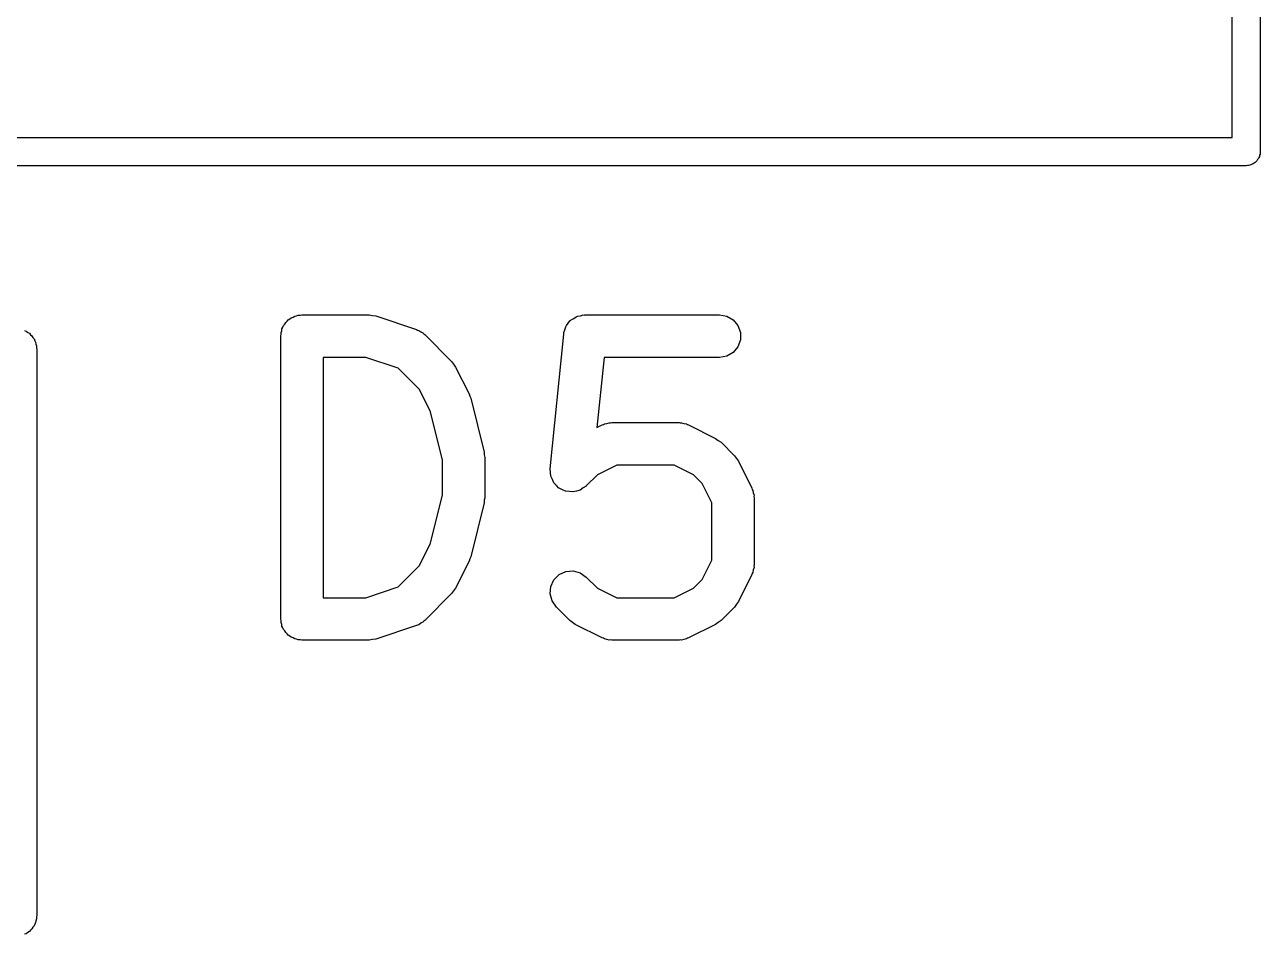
# Model space of a CAD drawing. Extents: x 1 to 57, y -99 to 45.
# Drawn here: x 38.782 to 43.15, y -47.567 to -44.351 of the extents above; entities that cross this region are included whole.
import ezdxf

# ---------------------------------------------------------------- set-up
doc = ezdxf.new("R2010")
doc.units = 0
doc.header["$MEASUREMENT"] = 0
doc.layers.add('BLACK', color=7, linetype='CONTINUOUS')

msp = doc.modelspace()

# ---------------------------------------------------------------- linework, layer by layer
at = {"layer": 'Black'}
for p, q in [((43.15, -42.2), (43.15, -44.8)), ((43.05, -44.75), (43.05, -42.25)), ((37.95, -44.75), (43.05, -44.75)), ((43.147, -44.8171), (43.1448, -44.8209)), ((43.1477, -44.8128), (43.147, -44.8171)), ((43.1492, -44.8087), (43.1477, -44.8128)), ((43.15, -44.8), (43.1492, -44.8043)), ((43.1492, -44.8043), (43.1492, -44.8087)), ((43.1, -44.85), (37.9, -44.85)), ((43.1043, -44.8492), (43.1, -44.85)), ((43.1087, -44.8492), (43.1043, -44.8492)), ((43.1128, -44.8477), (43.1087, -44.8492)), ((43.1171, -44.847), (43.1128, -44.8477)), ((43.1209, -44.8448), (43.1171, -44.847)), ((43.125, -44.8433), (43.1209, -44.8448)), ((43.1284, -44.8405), (43.125, -44.8433)), ((43.1321, -44.8383), (43.1284, -44.8405)), ((43.135, -44.835), (43.1321, -44.8383)), ((43.1383, -44.8321), (43.135, -44.835)), ((43.1405, -44.8284), (43.1383, -44.8321)), ((43.1433, -44.825), (43.1405, -44.8284)), ((43.1448, -44.8209), (43.1433, -44.825)), ((39.7244, -45.3874), (39.7306, -45.3852)), ((39.7306, -45.3852), (39.7363, -45.3819)), ((39.7363, -45.3819), (39.7427, -45.3808)), ((39.7427, -45.3808), (39.7489, -45.3785)), ((39.7489, -45.3785), (39.7554, -45.3785)), ((39.7554, -45.3785), (39.7619, -45.3774)), ((39.7619, -45.3774), (40, -45.3774)), ((40, -45.3774), (40.0118, -45.3795)), ((40.0118, -45.3795), (40.0237, -45.3812)), ((40.0237, -45.3812), (40.1666, -45.4288)), ((40.7226, -45.3898), (40.7311, -45.384)), ((40.7311, -45.384), (40.7338, -45.3833)), ((40.7338, -45.3833), (40.7363, -45.3819)), ((40.7363, -45.3819), (40.7464, -45.3801)), ((40.7464, -45.3801), (40.7563, -45.3776)), ((40.7563, -45.3776), (40.7591, -45.3779)), ((40.7591, -45.3779), (40.7619, -45.3774)), ((40.7619, -45.3774), (41.2381, -45.3774)), ((41.2381, -45.3774), (41.2637, -45.3819)), ((41.2637, -45.3819), (41.2863, -45.3949)), ((39.6903, -45.4332), (39.6914, -45.4267)), ((39.6914, -45.4267), (39.6947, -45.421)), ((39.6947, -45.421), (39.697, -45.4149)), ((39.697, -45.4149), (39.7012, -45.4099)), ((39.7012, -45.4099), (39.7045, -45.4042)), ((39.7045, -45.4042), (39.7095, -45.4)), ((39.7095, -45.4), (39.7137, -45.3949)), ((39.7137, -45.3949), (39.7194, -45.3916)), ((39.7194, -45.3916), (39.7244, -45.3874)), ((40.1666, -45.4288), (40.1704, -45.4309)), ((40.6916, -45.4297), (40.6943, -45.4198)), ((40.6943, -45.4198), (40.696, -45.4175)), ((40.696, -45.4175), (40.697, -45.4149)), ((40.697, -45.4149), (40.7035, -45.407)), ((40.7035, -45.407), (40.7095, -45.3987)), ((40.7095, -45.3987), (40.7119, -45.3971)), ((40.7119, -45.3971), (40.7137, -45.3949)), ((40.7137, -45.3949), (40.7226, -45.3898)), ((41.2863, -45.3949), (41.303, -45.4149)), ((41.303, -45.4149), (41.312, -45.4394)), ((38.7813, -45.4328), (38.7875, -45.435)), ((38.7875, -45.435), (38.7925, -45.4393)), ((38.7925, -45.4393), (38.7982, -45.4425)), ((38.7982, -45.4425), (38.8024, -45.4476)), ((38.8024, -45.4476), (38.8075, -45.4518)), ((38.8075, -45.4518), (38.8107, -45.4575)), ((38.8107, -45.4575), (38.815, -45.4625)), ((38.815, -45.4625), (38.8172, -45.4687)), ((38.8172, -45.4687), (38.8205, -45.4743)), ((39.6869, -45.4524), (39.688, -45.4459)), ((39.6869, -46.4524), (39.6869, -45.4524)), ((39.688, -45.4394), (39.6903, -45.4332)), ((39.688, -45.4459), (39.688, -45.4394)), ((40.1704, -45.4309), (40.1746, -45.432)), ((40.1746, -45.432), (40.1818, -45.4371)), ((40.1818, -45.4371), (40.1895, -45.4413)), ((40.1895, -45.4413), (40.1923, -45.4445)), ((40.1923, -45.4445), (40.1959, -45.447)), ((40.1959, -45.447), (40.2911, -45.5422)), ((40.6397, -45.9211), (40.6873, -45.4449)), ((40.6873, -45.4449), (40.688, -45.4422)), ((40.688, -45.4394), (40.6916, -45.4297)), ((40.688, -45.4422), (40.688, -45.4394)), ((41.312, -45.4654), (41.303, -45.4899)), ((41.312, -45.4394), (41.312, -45.4654)), ((38.8205, -45.4743), (38.8216, -45.4808)), ((38.8216, -45.4808), (38.8239, -45.487)), ((38.8239, -45.487), (38.8239, -45.4935)), ((38.8239, -45.4935), (38.825, -45.5)), ((38.825, -45.5), (38.825, -47.5)), ((41.2863, -45.5098), (41.2637, -45.5229)), ((41.303, -45.4899), (41.2863, -45.5098)), ((39.8369, -45.5274), (39.8369, -46.3774)), ((39.9878, -45.5274), (39.8369, -45.5274)), ((40.1023, -45.5656), (39.9878, -45.5274)), ((40.2911, -45.5422), (40.298, -45.5521)), ((40.298, -45.5521), (40.3052, -45.5617)), ((40.8298, -45.5274), (40.805, -45.7756)), ((41.2381, -45.5274), (40.8298, -45.5274)), ((41.2637, -45.5229), (41.2381, -45.5274)), ((40.1765, -45.6397), (40.1023, -45.5656)), ((40.3052, -45.5617), (40.3528, -45.6569)), ((40.215, -45.7167), (40.1765, -45.6397)), ((40.3528, -45.6569), (40.3551, -45.6648)), ((40.3551, -45.6648), (40.3585, -45.6723)), ((40.3585, -45.6723), (40.4061, -45.8628)), ((40.2583, -45.8902), (40.215, -45.7167)), ((40.805, -45.7756), (40.8236, -45.7663)), ((40.8236, -45.7663), (40.8277, -45.765)), ((40.8277, -45.765), (40.8315, -45.7629)), ((40.8315, -45.7629), (40.8401, -45.7613)), ((40.8401, -45.7613), (40.8486, -45.7588)), ((40.8486, -45.7588), (40.8529, -45.7591)), ((40.8529, -45.7591), (40.8571, -45.7583)), ((40.8571, -45.7583), (41.0952, -45.7583)), ((41.0952, -45.7583), (41.0995, -45.7591)), ((41.0995, -45.7591), (41.1038, -45.7588)), ((41.1038, -45.7588), (41.1122, -45.7613)), ((41.1122, -45.7613), (41.1209, -45.7629)), ((41.1209, -45.7629), (41.1246, -45.765)), ((41.1246, -45.765), (41.1288, -45.7663)), ((41.1288, -45.7663), (41.224, -45.8139)), ((41.224, -45.8139), (41.2337, -45.821)), ((41.2337, -45.821), (41.2435, -45.8279)), ((40.4061, -45.8628), (40.4067, -45.8719)), ((41.2435, -45.8279), (41.2911, -45.8755)), ((40.2583, -46.0146), (40.2583, -45.8902)), ((40.4067, -45.8719), (40.4083, -45.881)), ((40.4083, -45.881), (40.4083, -46.0238)), ((40.8748, -45.9083), (40.8063, -45.9426)), ((41.0775, -45.9083), (40.8748, -45.9083)), ((41.146, -45.9426), (41.0775, -45.9083)), ((41.2911, -45.8755), (41.298, -45.8854)), ((41.298, -45.8854), (41.3052, -45.895)), ((41.3052, -45.895), (41.3528, -45.9903)), ((40.6396, -45.922), (40.6397, -45.9216)), ((40.6407, -45.9345), (40.6396, -45.922)), ((40.6397, -45.9216), (40.6397, -45.9211)), ((40.6416, -45.9471), (40.6407, -45.9345)), ((40.6418, -45.9475), (40.6416, -45.9471)), ((40.6418, -45.948), (40.6418, -45.9475)), ((40.6472, -45.9594), (40.6418, -45.948)), ((40.8063, -45.9426), (40.7673, -45.9816)), ((41.1765, -45.973), (41.146, -45.9426)), ((40.6523, -45.9708), (40.6472, -45.9594)), ((40.6526, -45.9712), (40.6523, -45.9708)), ((40.6528, -45.9716), (40.6526, -45.9712)), ((40.6618, -45.9805), (40.6528, -45.9716)), ((40.6705, -45.9895), (40.6618, -45.9805)), ((40.6709, -45.9897), (40.6705, -45.9895)), ((40.6713, -45.99), (40.6709, -45.9897)), ((40.6826, -45.9953), (40.6713, -45.99)), ((40.694, -46.0008), (40.6826, -45.9953)), ((40.7451, -45.9969), (40.7329, -46)), ((40.7455, -45.9967), (40.7451, -45.9969)), ((40.746, -45.9965), (40.7455, -45.9967)), ((40.7563, -45.9893), (40.746, -45.9965)), ((40.7667, -45.9823), (40.7563, -45.9893)), ((40.7669, -45.9819), (40.7667, -45.9823)), ((40.7673, -45.9816), (40.7669, -45.9819)), ((41.2107, -46.0415), (41.1765, -45.973)), ((41.3528, -45.9903), (41.354, -45.9944)), ((41.354, -45.9944), (41.3562, -45.9982)), ((40.215, -46.1881), (40.2583, -46.0146)), ((40.4067, -46.0328), (40.4061, -46.042)), ((40.4083, -46.0238), (40.4067, -46.0328)), ((40.6944, -46.0008), (40.694, -46.0008)), ((40.6949, -46.001), (40.6944, -46.0008)), ((40.7074, -46.0021), (40.6949, -46.001)), ((40.7199, -46.0034), (40.7074, -46.0021)), ((40.7204, -46.0032), (40.7199, -46.0034)), ((40.7208, -46.0033), (40.7204, -46.0032)), ((40.7329, -46), (40.7208, -46.0033)), ((41.3562, -45.9982), (41.3577, -46.0068)), ((41.3577, -46.0068), (41.3602, -46.0152)), ((41.3602, -46.0152), (41.36, -46.0196)), ((41.36, -46.0196), (41.3607, -46.0238)), ((41.3607, -46.0238), (41.3607, -46.2619)), ((40.4061, -46.042), (40.3585, -46.2325)), ((41.2107, -46.2442), (41.2107, -46.0415)), ((40.1765, -46.2651), (40.215, -46.1881)), ((40.3528, -46.2478), (40.3052, -46.3431)), ((40.3551, -46.24), (40.3528, -46.2478)), ((40.3585, -46.2325), (40.3551, -46.24)), ((41.1765, -46.3127), (41.2107, -46.2442)), ((40.1023, -46.3392), (40.1765, -46.2651)), ((40.6528, -46.3141), (40.6713, -46.2957)), ((40.6713, -46.2957), (40.6949, -46.2847)), ((40.6949, -46.2847), (40.7208, -46.2824)), ((40.7208, -46.2824), (40.746, -46.2892)), ((40.746, -46.2892), (40.7673, -46.3041)), ((41.3528, -46.2954), (41.3052, -46.3907)), ((41.354, -46.2913), (41.3528, -46.2954)), ((41.3562, -46.2876), (41.354, -46.2913)), ((41.3577, -46.2789), (41.3562, -46.2876)), ((41.3602, -46.2705), (41.3577, -46.2789)), ((41.3607, -46.2619), (41.36, -46.2662)), ((41.36, -46.2662), (41.3602, -46.2705)), ((39.9878, -46.3774), (40.1023, -46.3392)), ((40.3052, -46.3431), (40.298, -46.3527)), ((40.6396, -46.3637), (40.6418, -46.3377)), ((40.6418, -46.3377), (40.6528, -46.3141)), ((40.7673, -46.3041), (40.8063, -46.3431)), ((40.8063, -46.3431), (40.8748, -46.3774)), ((41.0775, -46.3774), (41.146, -46.3431)), ((41.146, -46.3431), (41.1765, -46.3127)), ((39.8369, -46.3774), (39.9878, -46.3774)), ((40.2911, -46.3626), (40.1959, -46.4578)), ((40.298, -46.3527), (40.2911, -46.3626)), ((40.6463, -46.3888), (40.6396, -46.3637)), ((40.6613, -46.4102), (40.6463, -46.3888)), ((40.8748, -46.3774), (41.0775, -46.3774)), ((40.7089, -46.4578), (40.6613, -46.4102)), ((41.2911, -46.4102), (41.2435, -46.4578)), ((41.298, -46.4003), (41.2911, -46.4102)), ((41.3052, -46.3907), (41.298, -46.4003)), ((39.688, -46.4588), (39.6869, -46.4524)), ((39.688, -46.4654), (39.688, -46.4588)), ((39.6903, -46.4716), (39.688, -46.4654)), ((39.6914, -46.478), (39.6903, -46.4716)), ((40.1666, -46.4759), (40.0237, -46.5235)), ((40.1704, -46.4739), (40.1666, -46.4759)), ((40.1746, -46.4727), (40.1704, -46.4739)), ((40.1818, -46.4677), (40.1746, -46.4727)), ((40.1895, -46.4635), (40.1818, -46.4677)), ((40.1923, -46.4603), (40.1895, -46.4635)), ((40.1959, -46.4578), (40.1923, -46.4603)), ((40.7187, -46.4647), (40.7089, -46.4578)), ((40.7284, -46.4718), (40.7187, -46.4647)), ((40.8236, -46.5195), (40.7284, -46.4718)), ((41.224, -46.4718), (41.1288, -46.5195)), ((41.2337, -46.4647), (41.224, -46.4718)), ((41.2435, -46.4578), (41.2337, -46.4647)), ((39.6947, -46.4837), (39.6914, -46.478)), ((39.697, -46.4899), (39.6947, -46.4837)), ((39.7012, -46.4949), (39.697, -46.4899)), ((39.7045, -46.5006), (39.7012, -46.4949)), ((39.7095, -46.5048), (39.7045, -46.5006)), ((39.7137, -46.5098), (39.7095, -46.5048)), ((39.7194, -46.5131), (39.7137, -46.5098)), ((39.7244, -46.5173), (39.7194, -46.5131)), ((39.7306, -46.5196), (39.7244, -46.5173)), ((39.7363, -46.5229), (39.7306, -46.5196)), ((40.8277, -46.5207), (40.8236, -46.5195)), ((40.8315, -46.5229), (40.8277, -46.5207)), ((41.1246, -46.5207), (41.1209, -46.5229)), ((41.1288, -46.5195), (41.1246, -46.5207)), ((39.7427, -46.524), (39.7363, -46.5229)), ((39.7489, -46.5262), (39.7427, -46.524)), ((39.7554, -46.5262), (39.7489, -46.5262)), ((39.7619, -46.5274), (39.7554, -46.5262)), ((40, -46.5274), (39.7619, -46.5274)), ((40.0118, -46.5253), (40, -46.5274)), ((40.0237, -46.5235), (40.0118, -46.5253)), ((40.8401, -46.5244), (40.8315, -46.5229)), ((40.8486, -46.5269), (40.8401, -46.5244)), ((40.8529, -46.5266), (40.8486, -46.5269)), ((40.8571, -46.5274), (40.8529, -46.5266)), ((41.0952, -46.5274), (40.8571, -46.5274)), ((41.0995, -46.5266), (41.0952, -46.5274)), ((41.1038, -46.5269), (41.0995, -46.5266)), ((41.1122, -46.5244), (41.1038, -46.5269)), ((41.1209, -46.5229), (41.1122, -46.5244)), ((38.8205, -47.5257), (38.8172, -47.5313)), ((38.8216, -47.5192), (38.8205, -47.5257)), ((38.8239, -47.513), (38.8216, -47.5192)), ((38.825, -47.5), (38.8239, -47.5065)), ((38.8239, -47.5065), (38.8239, -47.513)), ((38.7875, -47.565), (38.7813, -47.5672)), ((38.7925, -47.5607), (38.7875, -47.565)), ((38.7982, -47.5575), (38.7925, -47.5607)), ((38.8024, -47.5524), (38.7982, -47.5575)), ((38.8075, -47.5482), (38.8024, -47.5524)), ((38.8107, -47.5425), (38.8075, -47.5482)), ((38.815, -47.5375), (38.8107, -47.5425)), ((38.8172, -47.5313), (38.815, -47.5375))]:
    msp.add_line(p, q, dxfattribs=at)

doc.saveas('drawing.dxf')
